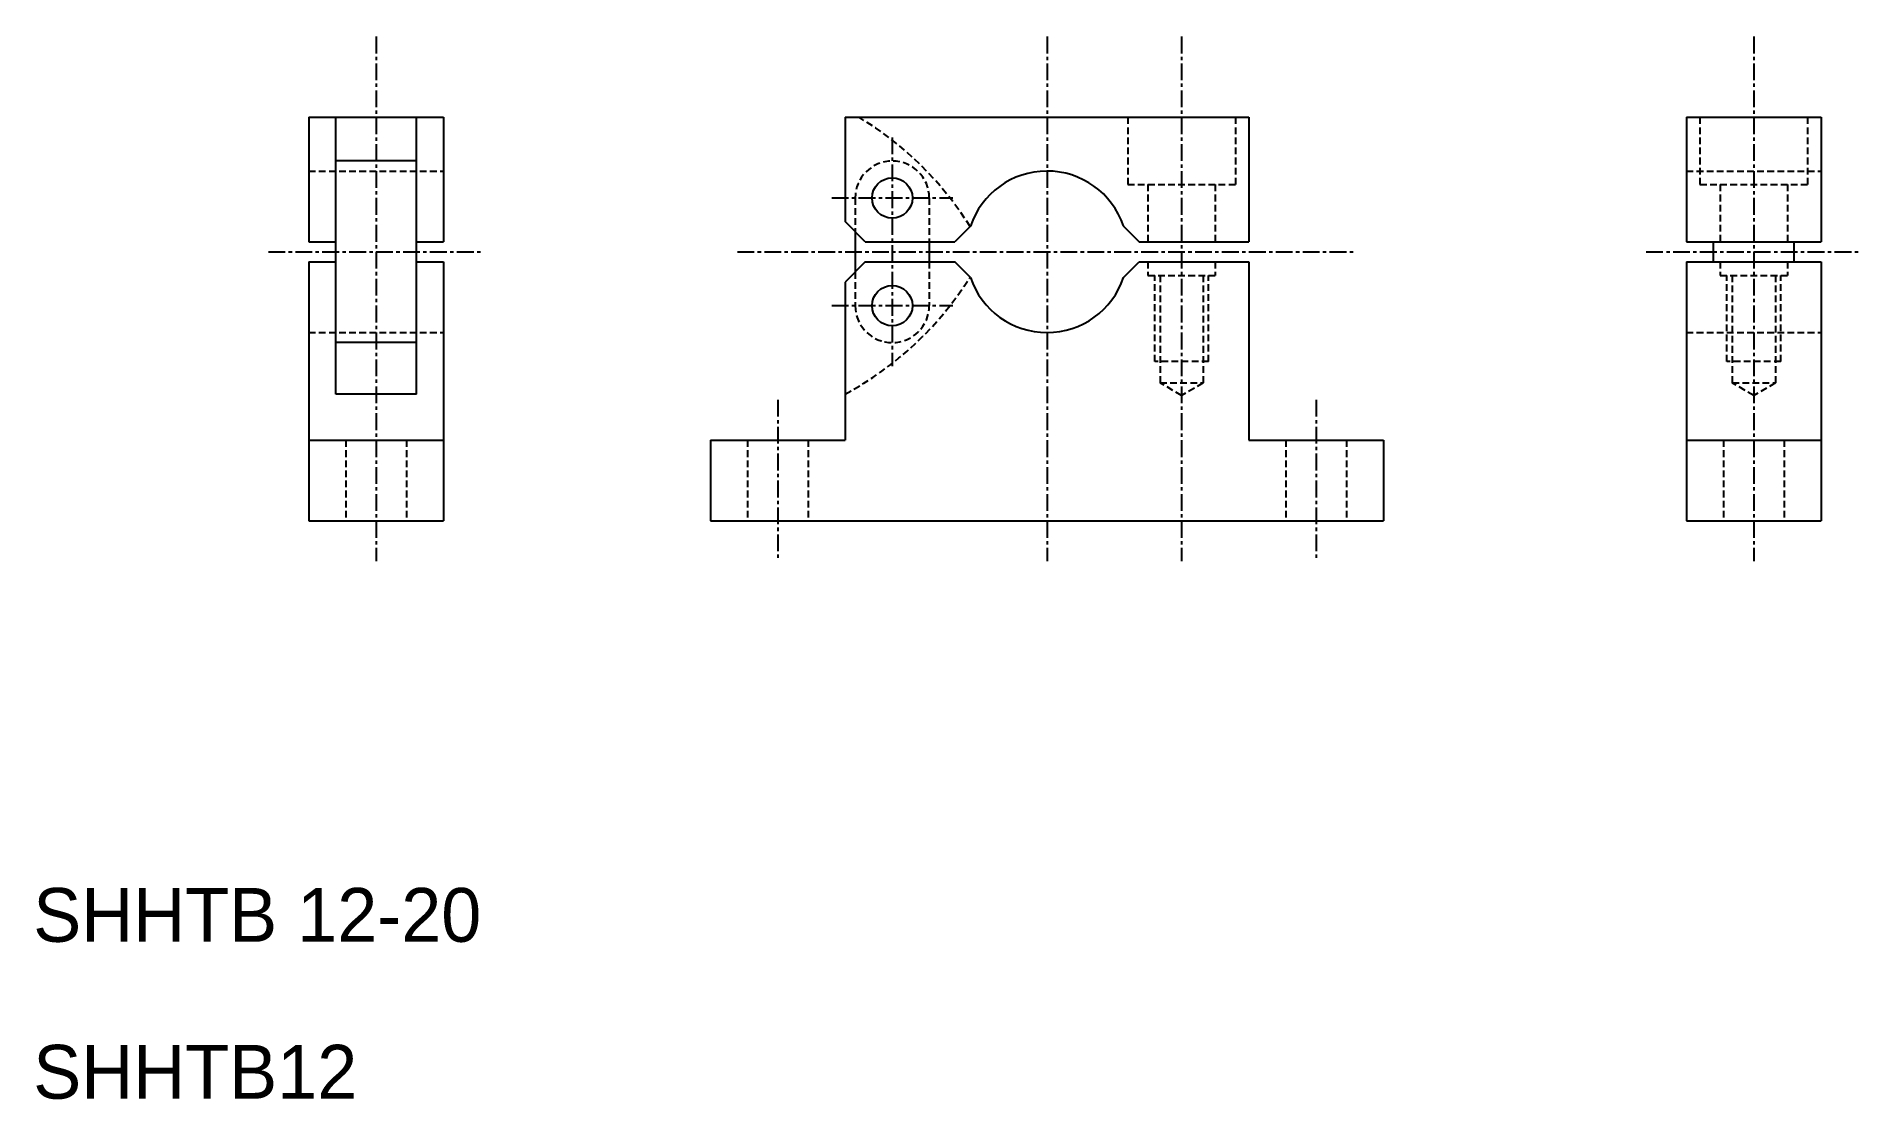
# Model space of a CAD drawing. Extents: x 41 to 177, y 54 to 133.
import ezdxf

# ---------------------------------------------------------------- set-up
doc = ezdxf.new("R2010")
doc.units = 0
doc.linetypes.add('CENTER', pattern=[2, 1.25, -0.25, 0.25, -0.25])
doc.linetypes.add('DASHED', pattern=[0.75, 0.5, -0.25])
doc.layers.get('0').update_dxf_attribs({"linetype": 'CONTINUOUS'})
doc.layers.add('CENTER', color=1, linetype='CENTER')

msp = doc.modelspace()

# ---------------------------------------------------------------- linework, layer by layer
at = {"color": 7, "linetype": 'CONTINUOUS'}
for p, q in [((61.31, 127.15), (71.31, 127.15)), ((61.31, 127.15), (61.31, 117.9)), ((63.31, 106.57), (63.31, 127.15)), ((69.31, 106.57), (69.31, 127.15)), ((71.31, 127.15), (71.31, 117.9)), ((101.16, 127.15), (131.16, 127.15)), ((101.16, 127.15), (101.16, 119.4)), ((131.16, 127.15), (131.16, 117.9)), ((163.68, 127.15), (163.68, 117.9)), ((163.68, 127.15), (173.68, 127.15)), ((173.68, 127.15), (173.68, 117.9)), ((69.31, 123.9), (63.31, 123.9)), ((102.66, 117.9), (101.16, 119.4)), ((101.91, 118.65), (101.91, 115.65)), ((110.47, 119.06), (109.31, 117.9)), ((121.83, 119.09), (123.02, 117.9)), ((61.31, 117.9), (63.31, 117.9)), ((69.31, 117.9), (71.31, 117.9)), ((102.66, 117.9), (109.31, 117.9)), ((107.41, 117.9), (107.41, 116.4)), ((123.02, 117.9), (131.16, 117.9)), ((163.68, 117.9), (173.68, 117.9)), ((165.68, 116.4), (165.68, 117.9)), ((171.68, 116.4), (171.68, 117.9)), ((61.31, 116.4), (61.31, 97.15)), ((61.31, 116.4), (63.31, 116.4)), ((69.31, 116.4), (71.31, 116.4)), ((71.31, 116.4), (71.31, 97.15)), ((102.66, 116.4), (101.16, 114.9)), ((102.66, 116.4), (109.31, 116.4)), ((110.47, 115.25), (109.31, 116.4)), ((121.84, 115.25), (123, 116.4)), ((123, 116.4), (131.16, 116.4)), ((131.16, 116.4), (131.16, 103.15)), ((163.68, 116.4), (163.68, 97.15)), ((163.68, 116.4), (173.68, 116.4)), ((173.68, 116.4), (173.68, 97.15)), ((101.16, 114.9), (101.16, 103.15)), ((69.31, 110.4), (63.31, 110.4)), ((69.31, 106.57), (63.31, 106.57)), ((61.31, 103.15), (71.31, 103.15)), ((91.16, 103.15), (101.16, 103.15)), ((91.16, 103.15), (91.16, 97.15)), ((131.16, 103.15), (141.16, 103.15)), ((141.16, 103.15), (141.16, 97.15)), ((163.68, 103.15), (173.68, 103.15)), ((61.31, 97.15), (71.31, 97.15)), ((91.16, 97.15), (141.16, 97.15)), ((163.68, 97.15), (173.68, 97.15))]:
    msp.add_line(p, q, dxfattribs=at)
at = {"color": 3, "linetype": 'DASHED'}
for p, q in [((122.16, 127.15), (122.16, 122.15)), ((130.16, 127.15), (130.16, 122.15)), ((164.68, 127.15), (164.68, 122.15)), ((172.68, 127.15), (172.68, 122.15)), ((61.31, 123.15), (71.31, 123.15)), ((122.16, 122.15), (130.16, 122.15)), ((123.66, 122.15), (123.66, 117.9)), ((128.66, 122.15), (128.66, 117.9)), ((163.68, 123.15), (173.68, 123.15)), ((164.68, 122.15), (172.68, 122.15)), ((166.18, 122.15), (166.18, 117.9)), ((171.18, 122.15), (171.18, 117.9)), ((101.91, 121.15), (101.91, 118.65)), ((107.41, 121.15), (107.41, 117.9)), ((101.91, 115.65), (101.91, 113.15)), ((107.41, 116.4), (107.41, 113.15)), ((123.66, 116.4), (123.66, 115.4)), ((123.66, 115.4), (128.66, 115.4)), ((124.16, 109), (124.16, 115.4)), ((124.56, 115.4), (124.56, 107.4)), ((127.76, 115.4), (127.76, 107.4)), ((128.16, 109), (128.16, 115.4)), ((128.66, 116.4), (128.66, 115.4)), ((166.18, 116.4), (166.18, 115.4)), ((166.18, 115.4), (171.18, 115.4)), ((166.68, 109), (166.68, 115.4)), ((167.08, 115.4), (167.08, 107.4)), ((170.28, 115.4), (170.28, 107.4)), ((170.68, 109), (170.68, 115.4)), ((171.18, 116.4), (171.18, 115.4)), ((61.31, 111.15), (71.31, 111.15)), ((163.68, 111.15), (173.68, 111.15)), ((128.16, 109), (124.16, 109)), ((170.68, 109), (166.68, 109)), ((126.16, 106.48), (124.56, 107.4)), ((124.56, 107.4), (127.76, 107.4)), ((127.76, 107.4), (126.16, 106.48)), ((167.08, 107.4), (170.28, 107.4)), ((168.68, 106.48), (167.08, 107.4)), ((170.28, 107.4), (168.68, 106.48)), ((64.06, 103.15), (64.06, 97.15)), ((68.56, 103.15), (68.56, 97.15)), ((93.91, 103.15), (93.91, 97.15)), ((98.41, 103.15), (98.41, 97.15)), ((133.91, 103.15), (133.91, 97.15)), ((138.41, 103.15), (138.41, 97.15)), ((166.43, 103.15), (166.43, 97.15)), ((170.93, 103.15), (170.93, 97.15))]:
    msp.add_line(p, q, dxfattribs=at)
at = {"color": 7, "linetype": 'CONTINUOUS'}
for centre in [(104.66, 121.15), (104.66, 113.15)]:
    msp.add_circle(centre, 1.5, dxfattribs=at)
at = {"color": 3, "linetype": 'DASHED'}
for centre, radius, start, end in [((89.26, 105.75), 25, 32.0794, 58.8704), ((104.66, 121.15), 2.75, 0, 180), ((89.26, 128.55), 25, 298.4245, 327.9206), ((104.66, 113.15), 2.75, 180, 0)]:
    msp.add_arc(centre, radius, start, end, dxfattribs=at)
at = {"color": 7, "linetype": 'CONTINUOUS'}
for start, end in [(18.8644, 161.4887), (198.5113, 341.564)]:
    msp.add_arc((116.16, 117.15), 6, start, end, dxfattribs=at)
at = {"layer": 'CENTER', "color": 1, "linetype": 'CENTER'}
for p, q in [((66.31, 133.15), (66.31, 94.15)), ((116.16, 133.15), (116.16, 94.15)), ((126.16, 133.15), (126.16, 94.15)), ((168.68, 133.15), (168.68, 94.15)), ((104.66, 125.65), (104.66, 108.65)), ((100.16, 121.15), (109.16, 121.15)), ((58.31, 117.15), (74.31, 117.15)), ((93.16, 117.15), (139.16, 117.15)), ((160.68, 117.15), (176.68, 117.15)), ((100.16, 113.15), (109.16, 113.15)), ((96.16, 106.15), (96.16, 94.15)), ((136.16, 106.15), (136.16, 94.15))]:
    msp.add_line(p, q, dxfattribs=at)

# ---------------------------------------------------------------- texts
at = {"color": 7, "linetype": 'CONTINUOUS'}
for s, p in [('SHHTB 12-20', (40.83, 65.87)), ('SHHTB12', (40.83, 54.21))]:
    msp.add_text(s, height=4, dxfattribs=at).set_placement(p)

doc.saveas('drawing.dxf')
